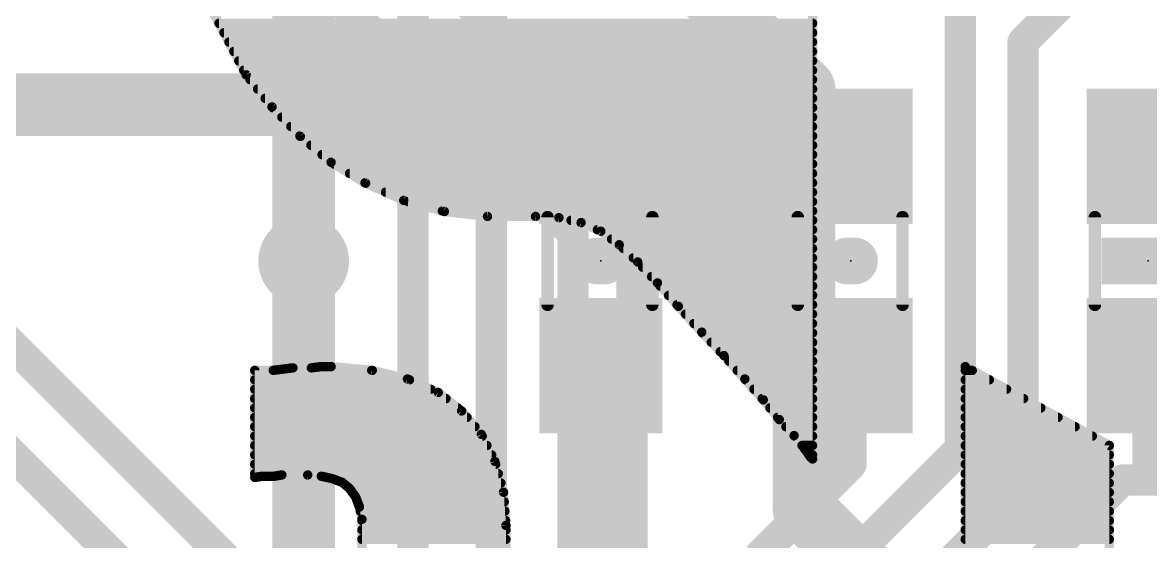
# Model space of a CAD drawing. Extents: x -12 to 110, y -16 to 66.
# Drawn here: x 41.91 to 51.07, y 18.04 to 22.26 of the extents above; entities that cross this region are included whole.
import ezdxf

# ---------------------------------------------------------------- set-up
doc = ezdxf.new("R2010")
doc.units = 0
for name, color, linetype in [('1', 12, 'CONTINUOUS'), ('16', 132, 'CONTINUOUS'), ('18', 110, 'CONTINUOUS'), ('21', 41, 'CONTINUOUS'), ('22', 40, 'CONTINUOUS'), ('23', 53, 'CONTINUOUS'), ('51', 53, 'CONTINUOUS')]:
    doc.layers.add(name, color=color, linetype=linetype)

# ---------------------------------------------------------------- blocks, each defined once
blk = doc.blocks.new('RECT')
blk.add_solid([(-0.5, -0.5), (0.5, -0.5), (-0.5, 0.5), (0.5, 0.5)])
blk = doc.blocks.new('ROUNDV')
at = {"const_width": 0.5}
blk.add_lwpolyline([(0, -0.25, 1), (0, 0.25, 1), (0, -0.25)], format="xyb", dxfattribs=at)

msp = doc.modelspace()

# ---------------------------------------------------------------- linework, layer by layer
at = {"layer": '1'}
for points, const_width in [([(44.196, 23.241), (44.196, 21.59)], 0.508), ([(45.085, 17.907), (45.085, 23.0038)], 0.254), ([(50.038, 22.098), (50.7365, 22.7965)], 0.254), ([(45.72, 17.907), (45.72, 22.6628)], 0.254), ([(49.53, 18.796), (49.53, 22.606)], 0.254), ([(50.038, 22.098), (50.038, 18.4658)], 0.254), ([(38.342, 21.59), (44.196, 21.59)], 0.508), ([(44.196, 21.59), (44.196, 20.32)], 0.508), ([(51.054, 21.17), (51.806, 21.17)], 0.254), ([(43.942, 17.526), (40.767, 20.701)], 0.254), ([(40.767, 19.812), (43.688, 16.891)], 0.254), ([(46.609, 19.47), (46.609, 17.907)], 0.508), ([(48.641, 19.47), (48.641, 18.669)], 0.254), ([(51.054, 18.7452), (51.054, 19.47)], 0.254), ([(51.054, 19.47), (51.054, 18.542)], 0.254), ([(48.383, 17.649), (49.53, 18.796)], 0.254), ([(48.641, 18.669), (47.883, 17.911)], 0.254), ([(49.383, 17.0781), (50.8469, 18.542)], 0.254), ([(50.8469, 18.542), (51.054, 18.542)], 0.254), ([(51.054, 18.542), (52.07, 18.542)], 0.254), ([(50.038, 18.4658), (48.883, 17.3108)], 0.254), ([(46.609, 17.907), (47.244, 17.272)], 0.508)]:
    msp.add_lwpolyline(points, dxfattribs=dict(at, const_width=const_width))
for points, const_width in [([(50.1015, 22.098, 1), (49.9745, 22.098)], 0.127), ([(49.9931, 22.1429, 1), (50.0829, 22.0531)], 0.127), ([(44.323, 21.59, 1), (44.069, 21.59)], 0.254), ([(44.196, 21.463, 1), (44.196, 21.717)], 0.254), ([(44.069, 21.59, 1), (44.323, 21.59)], 0.254), ([(51.054, 21.2335, 1), (51.054, 21.1065)], 0.127), ([(44.069, 20.32, 1), (44.323, 20.32)], 0.254), ([(46.736, 19.47, 1), (46.482, 19.47)], 0.254), ([(48.7045, 19.47, 1), (48.5775, 19.47)], 0.127), ([(51.1175, 19.47, 1), (50.9905, 19.47)], 0.127), ([(51.1175, 19.47, 1), (50.9905, 19.47)], 0.127), ([(49.5749, 18.7511, 1), (49.4851, 18.8409)], 0.127), ([(48.6859, 18.6241, 1), (48.5961, 18.7139)], 0.127), ([(49.4665, 18.796, 1), (49.5935, 18.796)], 0.127), ([(50.9905, 18.7452, 1), (51.1175, 18.7452)], 0.127), ([(48.5775, 18.669, 1), (48.7045, 18.669)], 0.127), ([(50.8469, 18.6055, 1), (50.8469, 18.4785)], 0.127), ([(50.8918, 18.4971, 1), (50.802, 18.5869)], 0.127), ([(51.054, 18.6055, 1), (51.054, 18.4785)], 0.127), ([(50.9905, 18.542, 1), (51.1175, 18.542)], 0.127), ([(51.054, 18.4785, 1), (51.054, 18.6055)], 0.127), ([(49.9745, 18.4658, 1), (50.1015, 18.4658)], 0.127), ([(50.0829, 18.4209, 1), (49.9931, 18.5107)], 0.127), ([(46.6988, 17.9968, 1), (46.5192, 17.8172)], 0.254)]:
    msp.add_lwpolyline(points, format="xyb", dxfattribs=dict(at, const_width=const_width))
at = {"layer": '16'}
for points, const_width in [([(48.26, 21.717), (45.593, 24.384)], 0.508), ([(44.577, 23.368), (46.863, 21.082)], 0.254), ([(43.942, 22.987), (46.383, 20.546)], 0.254), ([(48.26, 18.3001), (48.26, 21.717)], 0.508), ([(46.863, 21.082), (46.863, 5.08)], 0.254), ([(46.383, 20.546), (46.383, 5.616)], 0.254), ([(44.196, 20.32), (44.196, 14.284)], 0.508), ([(50.9391, 15.621), (48.26, 18.3001)], 0.508)]:
    msp.add_lwpolyline(points, dxfattribs=dict(at, const_width=const_width))
for points, const_width in [([(48.387, 21.717, 1), (48.133, 21.717)], 0.254), ([(48.1702, 21.6272, 1), (48.3498, 21.8068)], 0.254), ([(46.9265, 21.082, 1), (46.7995, 21.082)], 0.127), ([(46.8181, 21.0371, 1), (46.9079, 21.1269)], 0.127), ([(46.4465, 20.546, 1), (46.3195, 20.546)], 0.127), ([(46.3381, 20.5011, 1), (46.4279, 20.5909)], 0.127), ([(44.323, 20.32, 1), (44.069, 20.32)], 0.254), ([(48.3498, 18.3899, 1), (48.1702, 18.2103)], 0.254), ([(48.133, 18.3001, 1), (48.387, 18.3001)], 0.254)]:
    msp.add_lwpolyline(points, format="xyb", dxfattribs=dict(at, const_width=const_width))
at = {"layer": '21', "const_width": 0.381}
for points in [[(46.5811, 20.32), (46.6369, 20.32)], [(48.6131, 20.32), (48.6689, 20.32)]]:
    msp.add_lwpolyline(points, dxfattribs=at)
at = {"layer": '21', "const_width": 0.1905}
for points in [[(46.5811, 20.4153, 1), (46.5811, 20.2248)], [(46.6369, 20.2248, 1), (46.6369, 20.4153)], [(48.6131, 20.4153, 1), (48.6131, 20.2248)], [(48.6689, 20.2248, 1), (48.6689, 20.4153)]]:
    msp.add_lwpolyline(points, format="xyb", dxfattribs=at)
at = {"layer": '22', "const_width": 0.0762}
for points in [[(48.329, 22.842), (48.329, 18.712)], [(43.729, 21.832), (43.439, 22.382)], [(43.5084, 22.2504), (48.329, 22.2504)], [(43.5486, 22.1742), (48.329, 22.1742)], [(43.5887, 22.098), (48.329, 22.098)], [(43.6289, 22.0218), (48.329, 22.0218)], [(43.6691, 21.9456), (48.329, 21.9456)], [(43.7093, 21.8694), (48.329, 21.8694)], [(43.939, 21.572), (43.729, 21.832)], [(43.7603, 21.7932), (48.329, 21.7932)], [(43.8219, 21.717), (48.329, 21.717)], [(43.8834, 21.6408), (48.329, 21.6408)], [(44.169, 21.332), (43.939, 21.572)], [(43.9461, 21.5646), (48.329, 21.5646)], [(44.0191, 21.4884), (48.329, 21.4884)], [(44.0921, 21.4122), (48.329, 21.4122)], [(44.1652, 21.336), (48.329, 21.336)], [(44.419, 21.122), (44.169, 21.332)], [(44.255, 21.2598), (48.329, 21.2598)], [(44.3457, 21.1836), (48.329, 21.1836)], [(44.699, 20.952), (44.419, 21.122)], [(44.443, 21.1074), (48.329, 21.1074)], [(44.5686, 21.0312), (48.329, 21.0312)], [(44.6941, 20.955), (48.329, 20.955)], [(45.009, 20.812), (44.699, 20.952)], [(44.8611, 20.8788), (48.329, 20.8788)], [(45.339, 20.722), (45.009, 20.812)], [(45.0435, 20.8026), (48.329, 20.8026)], [(45.3229, 20.7264), (48.329, 20.7264)], [(45.689, 20.682), (45.339, 20.722)], [(46.079, 20.682), (45.689, 20.682)], [(46.269, 20.672), (46.079, 20.682)], [(46.449, 20.632), (46.269, 20.672)], [(46.3671, 20.6502), (48.329, 20.6502)], [(46.609, 20.562), (46.449, 20.632)], [(46.5816, 20.574), (48.329, 20.574)], [(46.759, 20.452), (46.609, 20.562)], [(46.6965, 20.4978), (48.329, 20.4978)], [(46.909, 20.312), (46.759, 20.452)], [(46.7916, 20.4216), (48.329, 20.4216)], [(46.8732, 20.3454), (48.329, 20.3454)], [(47.069, 20.142), (46.909, 20.312)], [(46.9493, 20.2692), (48.329, 20.2692)], [(47.021, 20.193), (48.329, 20.193)], [(47.239, 19.952), (47.069, 20.142)], [(47.0916, 20.1168), (48.329, 20.1168)], [(47.1597, 20.0406), (48.329, 20.0406)], [(47.2279, 19.9644), (48.329, 19.9644)], [(47.429, 19.742), (47.239, 19.952)], [(47.2967, 19.8882), (48.329, 19.8882)], [(47.3657, 19.812), (48.329, 19.812)], [(47.609, 19.552), (47.429, 19.742)], [(47.4349, 19.7358), (48.329, 19.7358)], [(47.5071, 19.6596), (48.329, 19.6596)], [(47.5793, 19.5834), (48.329, 19.5834)], [(47.779, 19.362), (47.609, 19.552)], [(47.6491, 19.5072), (48.329, 19.5072)], [(43.949, 19.432), (43.799, 19.432)], [(43.799, 19.432), (43.799, 18.562)], [(43.799, 19.431), (44.7531, 19.431)], [(44.029, 19.442), (43.949, 19.432)], [(44.109, 19.452), (44.029, 19.442)], [(44.259, 19.452), (44.109, 19.452)], [(44.339, 19.462), (44.259, 19.452)], [(44.419, 19.462), (44.339, 19.462)], [(44.749, 19.432), (44.419, 19.462)], [(45.039, 19.362), (44.749, 19.432)], [(47.7173, 19.431), (48.329, 19.431)], [(50.739, 18.822), (49.569, 19.462)], [(49.569, 19.462), (49.569, 16.312)], [(49.569, 19.431), (49.6257, 19.431)], [(43.799, 19.3548), (45.0554, 19.3548)], [(45.289, 19.252), (45.039, 19.362)], [(47.929, 19.192), (47.779, 19.362)], [(47.7854, 19.3548), (48.329, 19.3548)], [(49.569, 19.3548), (49.765, 19.3548)], [(43.799, 19.2786), (45.2285, 19.2786)], [(43.799, 19.2024), (45.3518, 19.2024)], [(45.479, 19.102), (45.289, 19.252)], [(47.8526, 19.2786), (48.329, 19.2786)], [(47.9198, 19.2024), (48.329, 19.2024)], [(49.569, 19.2786), (49.9043, 19.2786)], [(49.569, 19.2024), (50.0436, 19.2024)], [(43.799, 19.1262), (45.4483, 19.1262)], [(48.059, 19.032), (47.929, 19.192)], [(47.9825, 19.1262), (48.329, 19.1262)], [(49.569, 19.1262), (50.1829, 19.1262)], [(43.799, 19.05), (45.5228, 19.05)], [(45.639, 18.912), (45.479, 19.102)], [(48.0444, 19.05), (48.329, 19.05)], [(48.179, 18.902), (48.059, 19.032)], [(49.569, 19.05), (50.3222, 19.05)], [(43.799, 18.9738), (45.587, 18.9738)], [(48.1127, 18.9738), (48.329, 18.9738)], [(49.569, 18.9738), (50.4615, 18.9738)], [(43.799, 18.8976), (45.6462, 18.8976)], [(45.749, 18.692), (45.639, 18.912)], [(48.259, 18.802), (48.179, 18.902)], [(48.1825, 18.8976), (48.329, 18.8976)], [(49.569, 18.8976), (50.6008, 18.8976)], [(43.799, 18.8214), (45.6843, 18.8214)], [(43.799, 18.7452), (45.7224, 18.7452)], [(48.2435, 18.8214), (48.329, 18.8214)], [(48.309, 18.732), (48.259, 18.802)], [(48.2996, 18.7452), (48.329, 18.7452)], [(49.569, 18.8214), (50.739, 18.8214)], [(49.569, 18.7452), (50.739, 18.7452)], [(50.739, 13.602), (50.739, 18.822)], [(43.799, 18.669), (45.7554, 18.669)], [(45.819, 18.442), (45.749, 18.692)], [(48.329, 18.712), (48.309, 18.732)], [(49.569, 18.669), (50.739, 18.669)], [(43.799, 18.5928), (45.7768, 18.5928)], [(43.799, 18.562), (43.859, 18.572)], [(43.859, 18.572), (43.959, 18.572)], [(43.959, 18.572), (44.019, 18.582)], [(44.019, 18.582), (44.229, 18.582)], [(44.229, 18.582), (44.339, 18.572)], [(44.339, 18.572), (44.429, 18.552)], [(49.569, 18.5928), (50.739, 18.5928)], [(44.429, 18.552), (44.509, 18.522)], [(44.509, 18.522), (44.569, 18.472)], [(44.5155, 18.5166), (45.7981, 18.5166)], [(44.569, 18.472), (44.619, 18.402)], [(49.569, 18.5166), (50.739, 18.5166)], [(44.5916, 18.4404), (45.8191, 18.4404)], [(44.619, 18.402), (44.649, 18.322)], [(45.839, 18.172), (45.819, 18.442)], [(49.569, 18.4404), (50.739, 18.4404)], [(44.6332, 18.3642), (45.8248, 18.3642)], [(44.649, 18.322), (44.669, 18.222)], [(44.6558, 18.288), (45.8304, 18.288)], [(49.569, 18.3642), (50.739, 18.3642)], [(49.569, 18.288), (50.739, 18.288)], [(44.669, 18.222), (44.669, 17.842)], [(44.669, 18.2118), (45.8361, 18.2118)], [(49.569, 18.2118), (50.739, 18.2118)], [(44.669, 18.1356), (45.839, 18.1356)], [(45.839, 17.842), (45.839, 18.172)], [(49.569, 18.1356), (50.739, 18.1356)], [(44.669, 18.0594), (45.839, 18.0594)], [(49.569, 18.0594), (50.739, 18.0594)]]:
    msp.add_lwpolyline(points, dxfattribs=at)
at = {"layer": '22', "const_width": 0.0381}
for points in [[(43.5084, 22.2695, 1), (43.5084, 22.2314)], [(48.329, 22.2314, 1), (48.329, 22.2695)], [(43.5486, 22.1933, 1), (43.5486, 22.1552)], [(48.329, 22.1552, 1), (48.329, 22.1933)], [(43.5887, 22.1171, 1), (43.5887, 22.079)], [(48.329, 22.079, 1), (48.329, 22.1171)], [(43.6289, 22.0409, 1), (43.6289, 22.0028)], [(43.6691, 21.9647, 1), (43.6691, 21.9266)], [(48.329, 22.0028, 1), (48.329, 22.0409)], [(48.329, 21.9266, 1), (48.329, 21.9647)], [(43.7093, 21.8885, 1), (43.7093, 21.8504)], [(48.329, 21.8504, 1), (48.329, 21.8885)], [(43.7438, 21.844, 1), (43.7142, 21.82)], [(43.7121, 21.8231, 1), (43.7459, 21.8409)], [(43.7603, 21.8123, 1), (43.7603, 21.7742)], [(48.329, 21.7742, 1), (48.329, 21.8123)], [(43.8219, 21.7361, 1), (43.8219, 21.698)], [(48.329, 21.698, 1), (48.329, 21.7361)], [(43.8834, 21.6599, 1), (43.8834, 21.6218)], [(48.329, 21.6218, 1), (48.329, 21.6599)], [(43.9528, 21.5852, 1), (43.9252, 21.5588)], [(43.9242, 21.56, 1), (43.9538, 21.584)], [(43.9461, 21.5837, 1), (43.9461, 21.5456)], [(44.0191, 21.5075, 1), (44.0191, 21.4694)], [(48.329, 21.5456, 1), (48.329, 21.5837)], [(48.329, 21.4694, 1), (48.329, 21.5075)], [(44.0921, 21.4313, 1), (44.0921, 21.3932)], [(48.329, 21.3932, 1), (48.329, 21.4313)], [(44.1652, 21.3551, 1), (44.1652, 21.317)], [(44.1813, 21.3466, 1), (44.1567, 21.3174)], [(44.1552, 21.3188, 1), (44.1828, 21.3452)], [(48.329, 21.317, 1), (48.329, 21.3551)], [(44.255, 21.2789, 1), (44.255, 21.2408)], [(48.329, 21.2408, 1), (48.329, 21.2789)], [(44.3457, 21.2027, 1), (44.3457, 21.1646)], [(44.4289, 21.1383, 1), (44.4091, 21.1057)], [(48.329, 21.1646, 1), (48.329, 21.2027)], [(44.4067, 21.1074, 1), (44.4313, 21.1366)], [(44.443, 21.1265, 1), (44.443, 21.0884)], [(44.5686, 21.0503, 1), (44.5686, 21.0122)], [(48.329, 21.0884, 1), (48.329, 21.1265)], [(48.329, 21.0122, 1), (48.329, 21.0503)], [(44.6941, 20.9741, 1), (44.6941, 20.936)], [(44.7068, 20.9694, 1), (44.6912, 20.9346)], [(44.6891, 20.9357, 1), (44.7089, 20.9683)], [(48.329, 20.936, 1), (48.329, 20.9741)], [(44.8611, 20.8979, 1), (44.8611, 20.8598)], [(48.329, 20.8598, 1), (48.329, 20.8979)], [(45.014, 20.8304, 1), (45.004, 20.7936)], [(45.0012, 20.7946, 1), (45.0168, 20.8294)], [(45.0435, 20.8217, 1), (45.0435, 20.7836)], [(48.329, 20.7836, 1), (48.329, 20.8217)], [(45.3229, 20.7455, 1), (45.3229, 20.7074)], [(45.3412, 20.7409, 1), (45.3368, 20.7031)], [(45.334, 20.7036, 1), (45.344, 20.7404)], [(45.689, 20.7011, 1), (45.689, 20.663)], [(45.6868, 20.6631, 1), (45.6912, 20.7009)], [(46.08, 20.701, 1), (46.078, 20.663)], [(46.079, 20.663, 1), (46.079, 20.7011)], [(46.2731, 20.6906, 1), (46.2649, 20.6534)], [(46.268, 20.653, 1), (46.27, 20.691)], [(48.329, 20.7074, 1), (48.329, 20.7455)], [(46.3671, 20.6693, 1), (46.3671, 20.6312)], [(46.4566, 20.6495, 1), (46.4414, 20.6145)], [(46.4449, 20.6134, 1), (46.4531, 20.6506)], [(46.5816, 20.5931, 1), (46.5816, 20.555)], [(48.329, 20.6312, 1), (48.329, 20.6693)], [(48.329, 20.555, 1), (48.329, 20.5931)], [(46.6203, 20.5774, 1), (46.5977, 20.5466)], [(46.6014, 20.5445, 1), (46.6166, 20.5795)], [(46.6965, 20.5169, 1), (46.6965, 20.4788)], [(48.329, 20.4788, 1), (48.329, 20.5169)], [(46.772, 20.4659, 1), (46.746, 20.4381)], [(46.7477, 20.4366, 1), (46.7703, 20.4674)], [(46.7916, 20.4407, 1), (46.7916, 20.4026)], [(48.329, 20.4026, 1), (48.329, 20.4407)], [(46.8732, 20.3645, 1), (46.8732, 20.3264)], [(46.9229, 20.3251, 1), (46.8951, 20.2989)], [(46.896, 20.2981, 1), (46.922, 20.3259)], [(48.329, 20.3264, 1), (48.329, 20.3645)], [(46.9493, 20.2883, 1), (46.9493, 20.2502)], [(48.329, 20.2502, 1), (48.329, 20.2883)], [(47.021, 20.2121, 1), (47.021, 20.174)], [(47.0832, 20.1547, 1), (47.0548, 20.1293)], [(47.0551, 20.1289, 1), (47.0829, 20.1551)], [(47.0916, 20.1359, 1), (47.0916, 20.0978)], [(48.329, 20.174, 1), (48.329, 20.2121)], [(48.329, 20.0978, 1), (48.329, 20.1359)], [(47.1597, 20.0597, 1), (47.1597, 20.0216)], [(48.329, 20.0216, 1), (48.329, 20.0597)], [(47.2279, 19.9835, 1), (47.2279, 19.9454)], [(47.2531, 19.9648, 1), (47.2249, 19.9392)], [(47.2248, 19.9393, 1), (47.2532, 19.9647)], [(48.329, 19.9454, 1), (48.329, 19.9835)], [(47.2967, 19.9073, 1), (47.2967, 19.8692)], [(48.329, 19.8692, 1), (48.329, 19.9073)], [(47.3657, 19.8311, 1), (47.3657, 19.793)], [(48.329, 19.793, 1), (48.329, 19.8311)], [(47.4428, 19.7551, 1), (47.4152, 19.7289)], [(47.4149, 19.7292, 1), (47.4431, 19.7548)], [(47.4349, 19.7549, 1), (47.4349, 19.7168)], [(47.5071, 19.6787, 1), (47.5071, 19.6406)], [(48.329, 19.7168, 1), (48.329, 19.7549)], [(48.329, 19.6406, 1), (48.329, 19.6787)], [(47.5793, 19.6025, 1), (47.5793, 19.5644)], [(48.329, 19.5644, 1), (48.329, 19.6025)], [(47.6232, 19.5647, 1), (47.5948, 19.5393)], [(47.5952, 19.5389, 1), (47.6228, 19.5651)], [(47.6491, 19.5263, 1), (47.6491, 19.4882)], [(48.329, 19.4882, 1), (48.329, 19.5263)], [(43.818, 19.432, 1), (43.7799, 19.432)], [(43.799, 19.4511, 1), (43.799, 19.413)], [(43.799, 19.4501, 1), (43.799, 19.412)], [(43.9466, 19.4509, 1), (43.9514, 19.4131)], [(43.949, 19.413, 1), (43.949, 19.4511)], [(44.0266, 19.4609, 1), (44.0314, 19.4231)], [(44.0314, 19.4231, 1), (44.0266, 19.4609)], [(44.109, 19.4711, 1), (44.109, 19.433)], [(44.1114, 19.4331, 1), (44.1066, 19.4709)], [(44.2566, 19.4709, 1), (44.2614, 19.4331)], [(44.259, 19.433, 1), (44.259, 19.4711)], [(44.339, 19.481, 1), (44.339, 19.4429)], [(44.3414, 19.4431, 1), (44.3366, 19.4809)], [(44.4207, 19.481, 1), (44.4173, 19.443)], [(44.419, 19.4429, 1), (44.419, 19.481)], [(44.7535, 19.4505, 1), (44.7445, 19.4135)], [(44.7473, 19.413, 1), (44.7507, 19.451)], [(44.7531, 19.412, 1), (44.7531, 19.4501)], [(47.7173, 19.4501, 1), (47.7173, 19.412)], [(48.329, 19.412, 1), (48.329, 19.4501)], [(49.5781, 19.4787, 1), (49.5599, 19.4453)], [(49.5881, 19.462, 1), (49.55, 19.462)], [(49.569, 19.4501, 1), (49.569, 19.412)], [(49.6257, 19.412, 1), (49.6257, 19.4501)], [(43.799, 19.3739, 1), (43.799, 19.3358)], [(45.0467, 19.3794, 1), (45.0313, 19.3446)], [(45.0345, 19.3435, 1), (45.0435, 19.3805)], [(45.0554, 19.3358, 1), (45.0554, 19.3739)], [(47.7933, 19.3746, 1), (47.7647, 19.3494)], [(47.7648, 19.3493, 1), (47.7932, 19.3747)], [(47.7854, 19.3739, 1), (47.7854, 19.3358)], [(48.329, 19.3358, 1), (48.329, 19.3739)], [(49.569, 19.3739, 1), (49.569, 19.3358)], [(49.765, 19.3358, 1), (49.765, 19.3739)], [(43.799, 19.2977, 1), (43.799, 19.2596)], [(43.799, 19.2215, 1), (43.799, 19.1834)], [(45.2285, 19.2596, 1), (45.2285, 19.2977)], [(45.3008, 19.267, 1), (45.2772, 19.237)], [(45.2813, 19.2346, 1), (45.2967, 19.2694)], [(45.3518, 19.1834, 1), (45.3518, 19.2215)], [(47.8526, 19.2977, 1), (47.8526, 19.2596)], [(47.9198, 19.2215, 1), (47.9198, 19.1834)], [(48.329, 19.2596, 1), (48.329, 19.2977)], [(48.329, 19.1834, 1), (48.329, 19.2215)], [(49.569, 19.2977, 1), (49.569, 19.2596)], [(49.569, 19.2215, 1), (49.569, 19.1834)], [(49.9043, 19.2596, 1), (49.9043, 19.2977)], [(50.0436, 19.1834, 1), (50.0436, 19.2215)], [(43.799, 19.1453, 1), (43.799, 19.1072)], [(45.4483, 19.1072, 1), (45.4483, 19.1453)], [(47.9438, 19.204, 1), (47.9142, 19.18)], [(47.9147, 19.1794, 1), (47.9433, 19.2046)], [(47.9825, 19.1453, 1), (47.9825, 19.1072)], [(48.329, 19.1072, 1), (48.329, 19.1453)], [(49.569, 19.1453, 1), (49.569, 19.1072)], [(50.1829, 19.1072, 1), (50.1829, 19.1453)], [(43.799, 19.0691, 1), (43.799, 19.031)], [(45.4936, 19.1143, 1), (45.4644, 19.0897)], [(45.4672, 19.087, 1), (45.4908, 19.117)], [(45.5228, 19.031, 1), (45.5228, 19.0691)], [(48.0444, 19.0691, 1), (48.0444, 19.031)], [(48.073, 19.0449, 1), (48.045, 19.0191)], [(48.0442, 19.02, 1), (48.0738, 19.044)], [(48.329, 19.031, 1), (48.329, 19.0691)], [(49.569, 19.0691, 1), (49.569, 19.031)], [(50.3222, 19.031, 1), (50.3222, 19.0691)], [(43.799, 18.9929, 1), (43.799, 18.9548)], [(45.587, 18.9548, 1), (45.587, 18.9929)], [(48.1127, 18.9929, 1), (48.1127, 18.9548)], [(48.329, 18.9548, 1), (48.329, 18.9929)], [(49.569, 18.9929, 1), (49.569, 18.9548)], [(50.4615, 18.9548, 1), (50.4615, 18.9929)], [(43.799, 18.9167, 1), (43.799, 18.8786)], [(45.656, 18.9205, 1), (45.622, 18.9035)], [(45.6244, 18.8997, 1), (45.6536, 18.9243)], [(45.6462, 18.8786, 1), (45.6462, 18.9167)], [(48.1939, 18.9139, 1), (48.1641, 18.8901)], [(48.1825, 18.9167, 1), (48.1825, 18.8786)], [(48.165, 18.8891, 1), (48.193, 18.9149)], [(48.329, 18.8786, 1), (48.329, 18.9167)], [(49.569, 18.9167, 1), (49.569, 18.8786)], [(50.6008, 18.8786, 1), (50.6008, 18.9167)], [(43.799, 18.8405, 1), (43.799, 18.8024)], [(43.799, 18.7643, 1), (43.799, 18.7262)], [(45.6843, 18.8024, 1), (45.6843, 18.8405)], [(45.7224, 18.7262, 1), (45.7224, 18.7643)], [(48.2435, 18.8405, 1), (48.2435, 18.8024)], [(48.2745, 18.8131, 1), (48.2435, 18.7909)], [(48.2441, 18.7901, 1), (48.2739, 18.8139)], [(48.2996, 18.7643, 1), (48.2996, 18.7262)], [(48.329, 18.8024, 1), (48.329, 18.8405)], [(48.329, 18.7262, 1), (48.329, 18.7643)], [(49.569, 18.8405, 1), (49.569, 18.8024)], [(49.569, 18.7643, 1), (49.569, 18.7262)], [(50.7581, 18.822, 1), (50.72, 18.822)], [(50.7299, 18.8053, 1), (50.7481, 18.8387)], [(50.739, 18.8024, 1), (50.739, 18.8405)], [(50.739, 18.7262, 1), (50.739, 18.7643)], [(43.799, 18.6881, 1), (43.799, 18.65)], [(45.7673, 18.6971, 1), (45.7307, 18.6869)], [(45.732, 18.6835, 1), (45.766, 18.7005)], [(45.7554, 18.65, 1), (45.7554, 18.6881)], [(48.3225, 18.7455, 1), (48.2955, 18.7185)], [(48.2935, 18.7209, 1), (48.3245, 18.7431)], [(48.31, 18.712, 1), (48.3481, 18.712)], [(48.3155, 18.6985, 1), (48.3425, 18.7255)], [(49.569, 18.6881, 1), (49.569, 18.65)], [(50.739, 18.65, 1), (50.739, 18.6881)], [(43.799, 18.6119, 1), (43.799, 18.5738)], [(43.7959, 18.5808, 1), (43.8021, 18.5432)], [(43.859, 18.591, 1), (43.859, 18.5529)], [(43.8621, 18.5532, 1), (43.8559, 18.5908)], [(43.9559, 18.5908, 1), (43.9621, 18.5532)], [(43.959, 18.5529, 1), (43.959, 18.591)], [(44.019, 18.6011, 1), (44.019, 18.563)], [(44.0221, 18.5632, 1), (44.0159, 18.6008)], [(44.2307, 18.601, 1), (44.2273, 18.563)], [(44.229, 18.563, 1), (44.229, 18.6011)], [(44.3431, 18.5906, 1), (44.3349, 18.5534)], [(44.3373, 18.553, 1), (44.3407, 18.591)], [(45.7768, 18.5738, 1), (45.7768, 18.6119)], [(49.569, 18.6119, 1), (49.569, 18.5738)], [(50.739, 18.5738, 1), (50.739, 18.6119)], [(43.7799, 18.562, 1), (43.818, 18.562)], [(44.4357, 18.5698, 1), (44.4223, 18.5342)], [(44.4249, 18.5334, 1), (44.4331, 18.5706)], [(44.5212, 18.5366, 1), (44.4968, 18.5074)], [(44.5155, 18.5357, 1), (44.5155, 18.4976)], [(44.5023, 18.5042, 1), (44.5157, 18.5398)], [(44.5845, 18.4831, 1), (44.5535, 18.4609)], [(44.5568, 18.4574, 1), (44.5812, 18.4866)], [(45.7981, 18.4976, 1), (45.7981, 18.5357)], [(49.569, 18.5357, 1), (49.569, 18.4976)], [(50.739, 18.4976, 1), (50.739, 18.5357)], [(44.5916, 18.4595, 1), (44.5916, 18.4214)], [(44.6368, 18.4087, 1), (44.6012, 18.3953)], [(44.6035, 18.3909, 1), (44.6345, 18.4131)], [(45.838, 18.4434, 1), (45.8, 18.4406)], [(45.8007, 18.4369, 1), (45.8373, 18.4471)], [(45.8191, 18.4214, 1), (45.8191, 18.4595)], [(49.569, 18.4595, 1), (49.569, 18.4214)], [(50.739, 18.4214, 1), (50.739, 18.4595)], [(44.6332, 18.3833, 1), (44.6332, 18.3452)], [(44.6677, 18.3257, 1), (44.6303, 18.3183)], [(44.6312, 18.3153, 1), (44.6668, 18.3287)], [(44.6558, 18.3071, 1), (44.6558, 18.269)], [(45.8248, 18.3452, 1), (45.8248, 18.3833)], [(45.8304, 18.269, 1), (45.8304, 18.3071)], [(49.569, 18.3833, 1), (49.569, 18.3452)], [(49.569, 18.3071, 1), (49.569, 18.269)], [(50.739, 18.3452, 1), (50.739, 18.3833)], [(50.739, 18.269, 1), (50.739, 18.3071)], [(44.6881, 18.222, 1), (44.65, 18.222)], [(44.669, 18.2309, 1), (44.669, 18.1928)], [(44.6503, 18.2183, 1), (44.6877, 18.2257)], [(45.8361, 18.1928, 1), (45.8361, 18.2309)], [(49.569, 18.2309, 1), (49.569, 18.1928)], [(50.739, 18.1928, 1), (50.739, 18.2309)], [(44.669, 18.1547, 1), (44.669, 18.1166)], [(45.8581, 18.172, 1), (45.82, 18.172)], [(45.82, 18.1706, 1), (45.858, 18.1734)], [(45.839, 18.1166, 1), (45.839, 18.1547)], [(49.569, 18.1547, 1), (49.569, 18.1166)], [(50.739, 18.1166, 1), (50.739, 18.1547)], [(44.669, 18.0785, 1), (44.669, 18.0404)], [(45.839, 18.0404, 1), (45.839, 18.0785)], [(49.569, 18.0785, 1), (49.569, 18.0404)], [(50.739, 18.0404, 1), (50.739, 18.0785)]]:
    msp.add_lwpolyline(points, format="xyb", dxfattribs=at)
at = {"layer": '23'}
for p in [(46.609, 20.32), (48.641, 20.32), (51.054, 20.32)]:
    msp.add_point(p, dxfattribs=at)
at = {"layer": '51', "const_width": 0.1016}
for points in [[(46.177, 19.964), (46.177, 20.676)], [(47.028, 19.964), (47.028, 20.676)], [(48.209, 19.964), (48.209, 20.676)], [(49.06, 19.964), (49.06, 20.676)], [(50.622, 19.964), (50.622, 20.676)]]:
    msp.add_lwpolyline(points, dxfattribs=at)
at = {"layer": '51', "const_width": 0.0508}
for points in [[(46.2024, 20.676, 1), (46.1516, 20.676)], [(47.0534, 20.676, 1), (47.0026, 20.676)], [(48.2344, 20.676, 1), (48.1836, 20.676)], [(49.0854, 20.676, 1), (49.0346, 20.676)], [(50.6474, 20.676, 1), (50.5966, 20.676)], [(46.1516, 19.964, 1), (46.2024, 19.964)], [(47.0026, 19.964, 1), (47.0534, 19.964)], [(48.1836, 19.964, 1), (48.2344, 19.964)], [(49.0346, 19.964, 1), (49.0854, 19.964)], [(50.5966, 19.964, 1), (50.6474, 19.964)]]:
    msp.add_lwpolyline(points, format="xyb", dxfattribs=at)

# ---------------------------------------------------------------- block references
at = {"layer": '1', "xscale": 1.1, "rotation": 90}
for p in [(46.609, 21.17), (48.641, 21.17), (51.054, 21.17), (46.609, 19.47), (48.641, 19.47), (51.054, 19.47)]:
    msp.add_blockref('RECT', p, dxfattribs=at)
at = {"layer": '18', "xscale": 0.7366, "yscale": 0.7366}
msp.add_blockref('ROUNDV', (44.196, 20.32), dxfattribs=at)
msp.add_blockref('ROUNDV', (44.196, 20.32), dxfattribs=at)
at = {"layer": '21', "xscale": 0.381, "yscale": 0.762, "rotation": 90}
msp.add_blockref('RECT', (51.054, 20.32), dxfattribs=at)
at = {"layer": '51', "xscale": 0.5001, "yscale": 0.95, "rotation": 90}
for p in [(46.6039, 20.9002), (48.6359, 20.9002), (51.0489, 20.9002), (46.6039, 19.7319), (48.6359, 19.7319), (51.0489, 19.7319)]:
    msp.add_blockref('RECT', p, dxfattribs=at)

doc.saveas('drawing.dxf')
